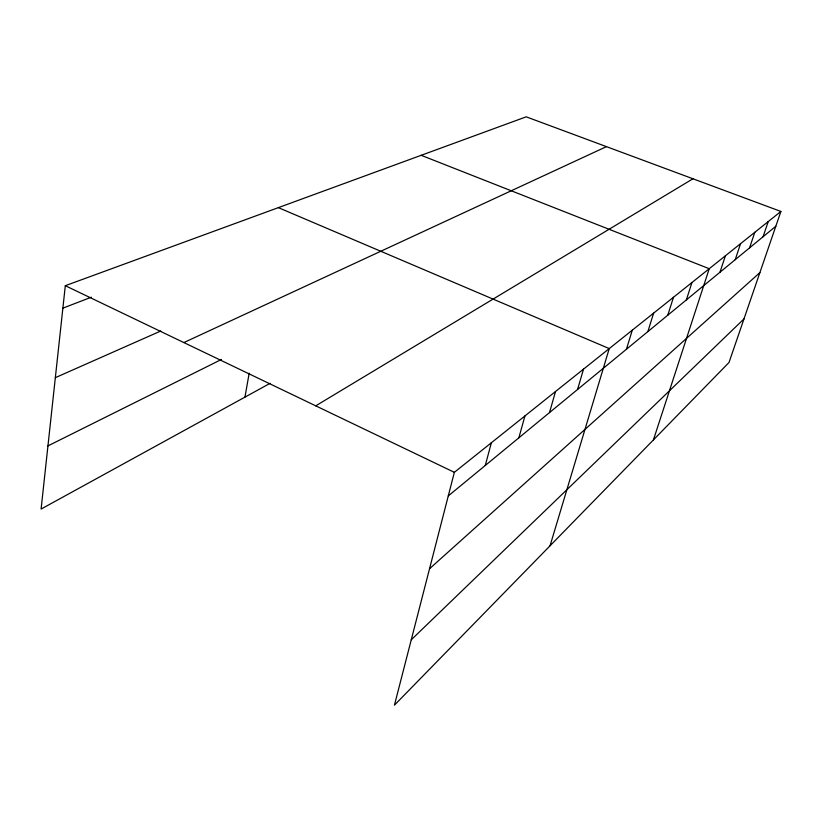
<?xml version="1.0" encoding="UTF-8"?>
<svg xmlns="http://www.w3.org/2000/svg" width="822" height="822" viewBox="0 0 822 822"><rect width="100%" height="100%" fill="white"/><g stroke="black" fill="none" stroke-linecap="round" stroke-linejoin="round"><path stroke-width="1.23" d="M780.9 211.449L454.35 472.331L394.437 705.173L729.001 362.502L780.9 211.449L526.203 116.827L65.308 285.696L41.1 509.054L270.048 383.35M244.956 397.129L249.179 373.209M485.268 465.478L491.361 442.77M518.857 437.828L524.929 415.953M549.497 412.603L555.518 391.508M577.547 389.505L583.517 369.14M550.041 545.798L609.236 348.59L278.36 207.637M626.436 349.247L632.282 330.187M647.87 331.605L653.624 313.131M667.793 315.196L673.475 297.276M686.36 299.907L691.96 282.501M653.428 439.904L709.232 268.712L421.172 155.307M719.969 272.236L725.394 255.796M735.217 259.68L740.56 243.682M749.561 247.874L754.812 232.287M763.063 236.757L768.241 221.56M411.267 639.773L743.972 318.926M429.546 568.732L759.877 272.627M448.278 495.933L775.814 226.256M315.74 405.842L692.967 178.775M47.943 445.894L221.529 359.42M183.861 342.569L606.451 146.635M55.341 377.668L160.793 330.999M62.873 308.158L91.314 297.204M65.308 285.696L454.35 472.331"/></g></svg>
